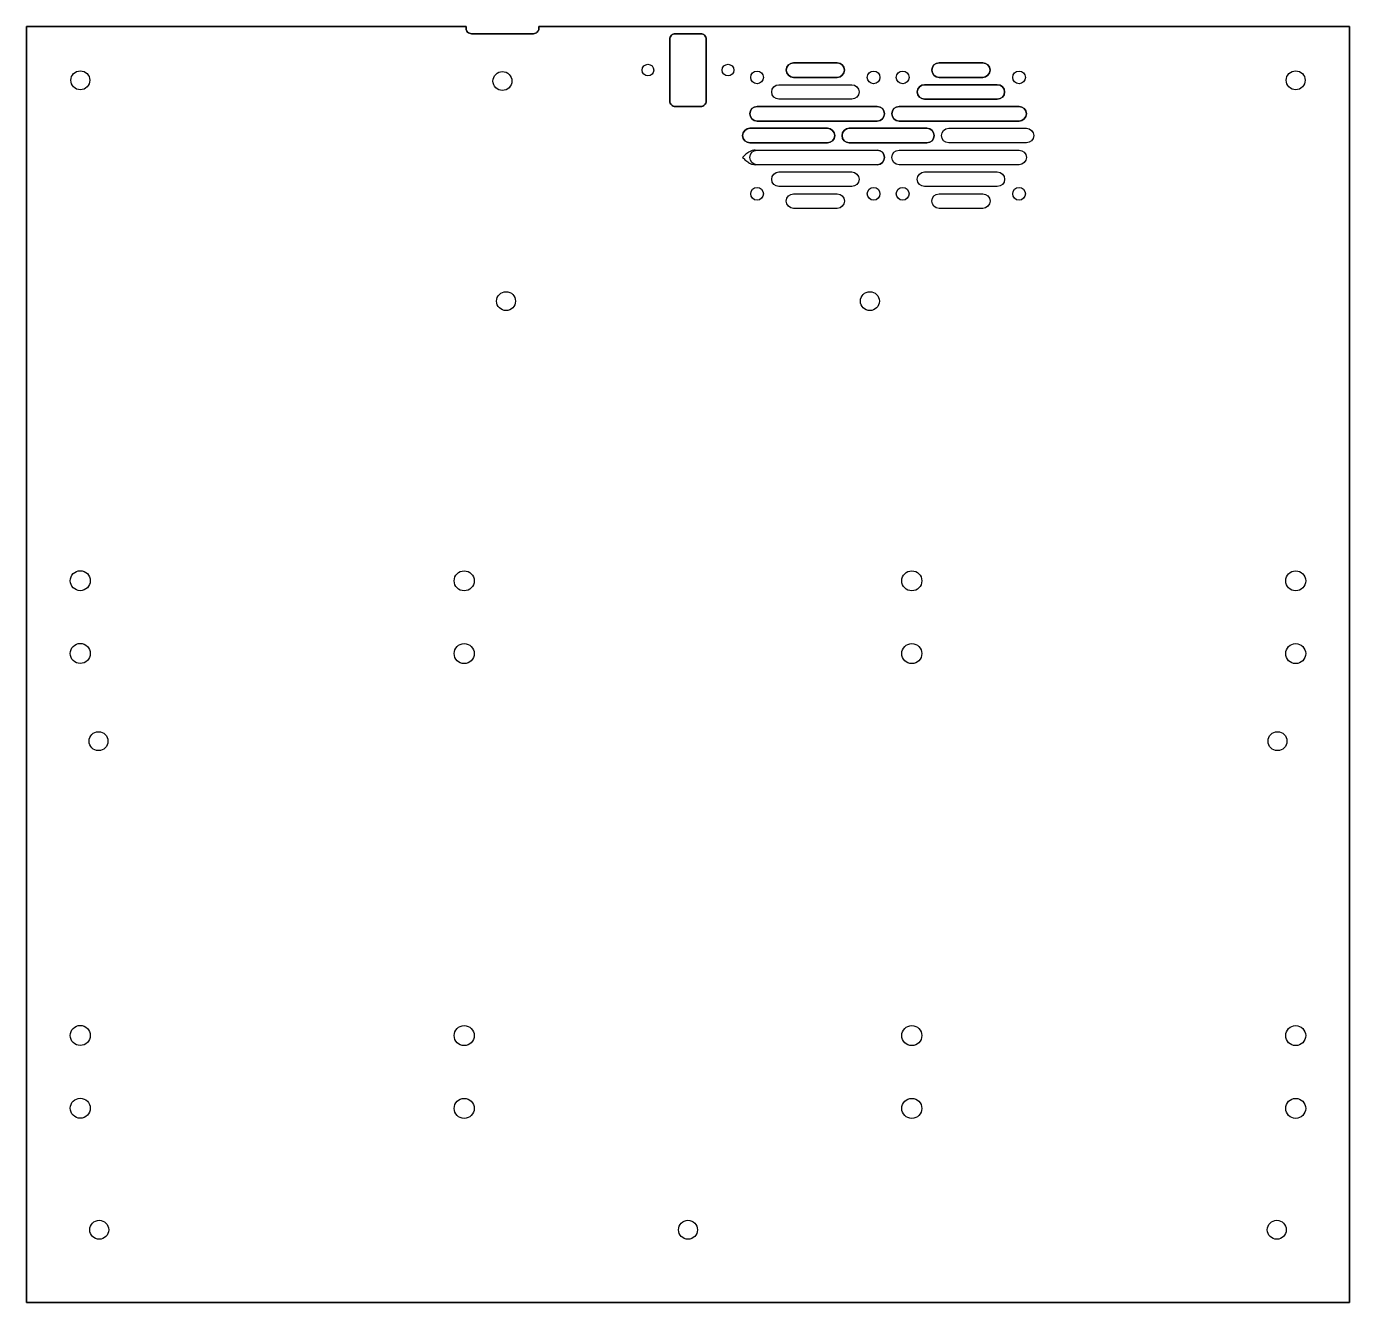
# Model space of a CAD drawing. Header units: millimetres. Extents: x -182 to 182, y -177 to 174.
import ezdxf

# ---------------------------------------------------------------- set-up
doc = ezdxf.new("R2010")
doc.units = ezdxf.units.MM
doc.layers.get('0').update_dxf_attribs({"linetype": 'CONTINUOUS'})

msp = doc.modelspace()

# ---------------------------------------------------------------- linework, layer by layer
for p, q in [((18.47, 139.95), (52, 139.95)), ((52, 135.95), (18.47, 135.95))]:
    msp.add_line(p, q)
for points in [[(-181.79, 173.95), (-61, 173.95), (-61, 173.45, 0.414214), (-59.5, 171.95), (-42.5, 171.95, 0.414214), (-41, 173.45), (-41, 173.95), (181.8, 173.95), (181.8, -176.8), (-181.79, -176.8)], [(-181.79, 173.95), (-181.79, -176.8), (181.8, -176.8), (181.8, 173.95), (-41, 173.95), (-41, 173.45, -0.414214), (-42.5, 171.95), (-59.5, 171.95, -0.414214), (-61, 173.45), (-61, 173.95)], [(5, 153.45), (5, 170.45, 0.414214), (3.5, 171.95), (-3.5, 171.95, 0.414214), (-5, 170.45), (-5, 153.45, 0.414214), (-3.5, 151.95), (3.5, 151.95, 0.414214)], [(5, 170.45), (5, 153.45, -0.414214), (3.5, 151.95), (-3.5, 151.95, -0.414214), (-5, 153.45), (-5, 170.45, -0.414214), (-3.5, 171.95), (3.5, 171.95, -0.414214)], [(29, 159.95), (41, 159.95, 1), (41, 163.95), (29, 163.95, 1)], [(29, 159.95, -1), (29, 163.95), (41, 163.95, -1), (41, 159.95)], [(69, 159.95), (81, 159.95, 1), (81, 163.95), (69, 163.95, 1)], [(81, 159.95), (69, 159.95, -1), (69, 163.95), (81, 163.95, -1)], [(45, 157.95, -1), (45, 153.95), (25, 153.95, -1), (25, 157.95)], [(45, 157.95, -1), (45, 153.95), (25, 153.95, -1), (25, 157.95)], [(65, 153.95), (85, 153.95, 1), (85, 157.95), (65, 157.95, 1)], [(65, 153.95, -1), (65, 157.95), (85, 157.95, -1), (85, 153.95)], [(52, 151.95), (19, 151.95, 1), (19, 147.95), (52, 147.95, 1)], [(19, 151.95), (52, 151.95, -1), (52, 147.95), (19, 147.95, -1)], [(58, 147.95), (91, 147.95, 1), (91, 151.95), (58, 151.95, 1)], [(58, 147.95, -1), (58, 151.95), (91, 151.95, -1), (91, 147.95)], [(38.33, 145.95), (17, 145.95, 1), (17, 141.95), (38.33, 141.95, 1)], [(17, 145.95), (38.33, 145.95, -1), (38.33, 141.95), (17, 141.95, -1)], [(44.33, 141.95), (65.66, 141.95, 1), (65.66, 145.95), (44.33, 145.95, 1)], [(44.33, 141.95, -1), (44.33, 145.95), (65.66, 145.95, -1), (65.66, 141.95)], [(93, 145.95, -1), (93, 141.95), (71.66, 141.95, -1), (71.66, 145.95)], [(93, 141.95), (71.66, 141.95, -1), (71.66, 145.95), (93, 145.95, -1)], [(19, 139.95), (52, 139.95, -1), (52, 135.95), (19, 135.95, -1)], [(91, 139.95, -1), (91, 135.95), (58, 135.95, -1), (58, 139.95)], [(58, 139.95), (91, 139.95, -1), (91, 135.95), (58, 135.95, -1)], [(45, 133.95, -1), (45, 129.95), (25, 129.95, -1), (25, 133.95)], [(45, 133.95, -1), (45, 129.95), (25, 129.95, -1), (25, 133.95)], [(85, 133.95, -1), (85, 129.95), (65, 129.95, -1), (65, 133.95)], [(85, 129.95), (65, 129.95, -1), (65, 133.95), (85, 133.95, -1)], [(41, 127.95, -1), (41, 123.95), (29, 123.95, -1), (29, 127.95)], [(41, 127.95, -1), (41, 123.95), (29, 123.95, -1), (29, 127.95)], [(81, 127.95, -1), (81, 123.95), (69, 123.95, -1), (69, 127.95)], [(69, 123.95, -1), (69, 127.95), (81, 127.95, -1), (81, 123.95)]]:
    msp.add_lwpolyline(points, format="xyb", close=True)
for centre, radius in [((-166.99, 159.15), 2.6), ((-166.99, 159.15), 2.6), ((-51, 158.95), 2.6), ((-51, 158.95), 2.6), ((-11, 161.95), 1.6), ((-11, 161.95), 1.6), ((11, 161.95), 1.6), ((11, 161.95), 1.6), ((19, 159.95), 1.75), ((19, 159.95), 1.75), ((51, 159.95), 1.75), ((51, 159.95), 1.75), ((59, 159.95), 1.75), ((59, 159.95), 1.75), ((91, 159.95), 1.75), ((91, 159.95), 1.75), ((167, 159.15), 2.6), ((167, 159.15), 2.6), ((19, 127.95), 1.75), ((19, 127.95), 1.75), ((51, 127.95), 1.75), ((51, 127.95), 1.75), ((59, 127.95), 1.75), ((59, 127.95), 1.75), ((91, 127.95), 1.75), ((91, 127.95), 1.75), ((-50, 98.45), 2.6), ((-50, 98.45), 2.6), ((50, 98.45), 2.6), ((50, 98.45), 2.6), ((-167, 21.61), 2.75), ((-167, 21.61), 2.75), ((-61.5, 21.57), 2.75), ((-61.5, 21.57), 2.75), ((61.5, 21.57), 2.75), ((61.5, 21.57), 2.75), ((167, 21.57), 2.75), ((167, 21.57), 2.75), ((-167, 1.61), 2.75), ((-167, 1.61), 2.75), ((-61.5, 1.57), 2.75), ((-61.5, 1.57), 2.75), ((61.5, 1.57), 2.75), ((61.5, 1.57), 2.75), ((167, 1.57), 2.75), ((167, 1.57), 2.75), ((-161.99, -22.5), 2.6), ((-161.99, -22.5), 2.6), ((162, -22.5), 2.6), ((162, -22.5), 2.6), ((-167, -103.39), 2.75), ((-167, -103.39), 2.75), ((-61.5, -103.43), 2.75), ((-61.5, -103.43), 2.75), ((61.5, -103.43), 2.75), ((61.5, -103.43), 2.75), ((167, -103.43), 2.75), ((167, -103.43), 2.75), ((-167, -123.39), 2.75), ((-167, -123.39), 2.75), ((-61.5, -123.43), 2.75), ((-61.5, -123.43), 2.75), ((61.5, -123.43), 2.75), ((61.5, -123.43), 2.75), ((167, -123.43), 2.75), ((167, -123.43), 2.75), ((-161.79, -156.8), 2.6), ((-161.79, -156.8), 2.6), ((0, -156.8), 2.6), ((0, -156.8), 2.6), ((161.8, -156.8), 2.6), ((161.8, -156.8), 2.6)]:
    msp.add_circle(centre, radius)
msp.add_arc((52, 137.95), 2, -90, 90)
for points, knots in [([(18.47, 139.95), (18.21, 139.95), (17.94, 139.91), (17.4, 139.76), (17.15, 139.65), (16.58, 139.34), (16.23, 139.09), (15.58, 138.53), (15.28, 138.23), (15, 137.95)], [1.0110645, 1.0110645, 1.0110645, 1.0110645, 1.0875277, 1.0875277, 1.1639909, 1.1639909, 1.2815538, 1.2815538, 1.3991166, 1.3991166, 1.3991166, 1.3991166]), ([(15, 137.95), (15.28, 137.67), (15.58, 137.37), (16.23, 136.81), (16.58, 136.56), (17.15, 136.25), (17.4, 136.14), (17.94, 135.99), (18.21, 135.95), (18.47, 135.95)], [0, 0, 0, 0, 0.1175628, 0.1175628, 0.2351256, 0.2351256, 0.3115889, 0.3115889, 0.3880521, 0.3880521, 0.3880521, 0.3880521])]:
    msp.add_open_spline(points, degree=3, knots=knots)

doc.saveas('drawing.dxf')
